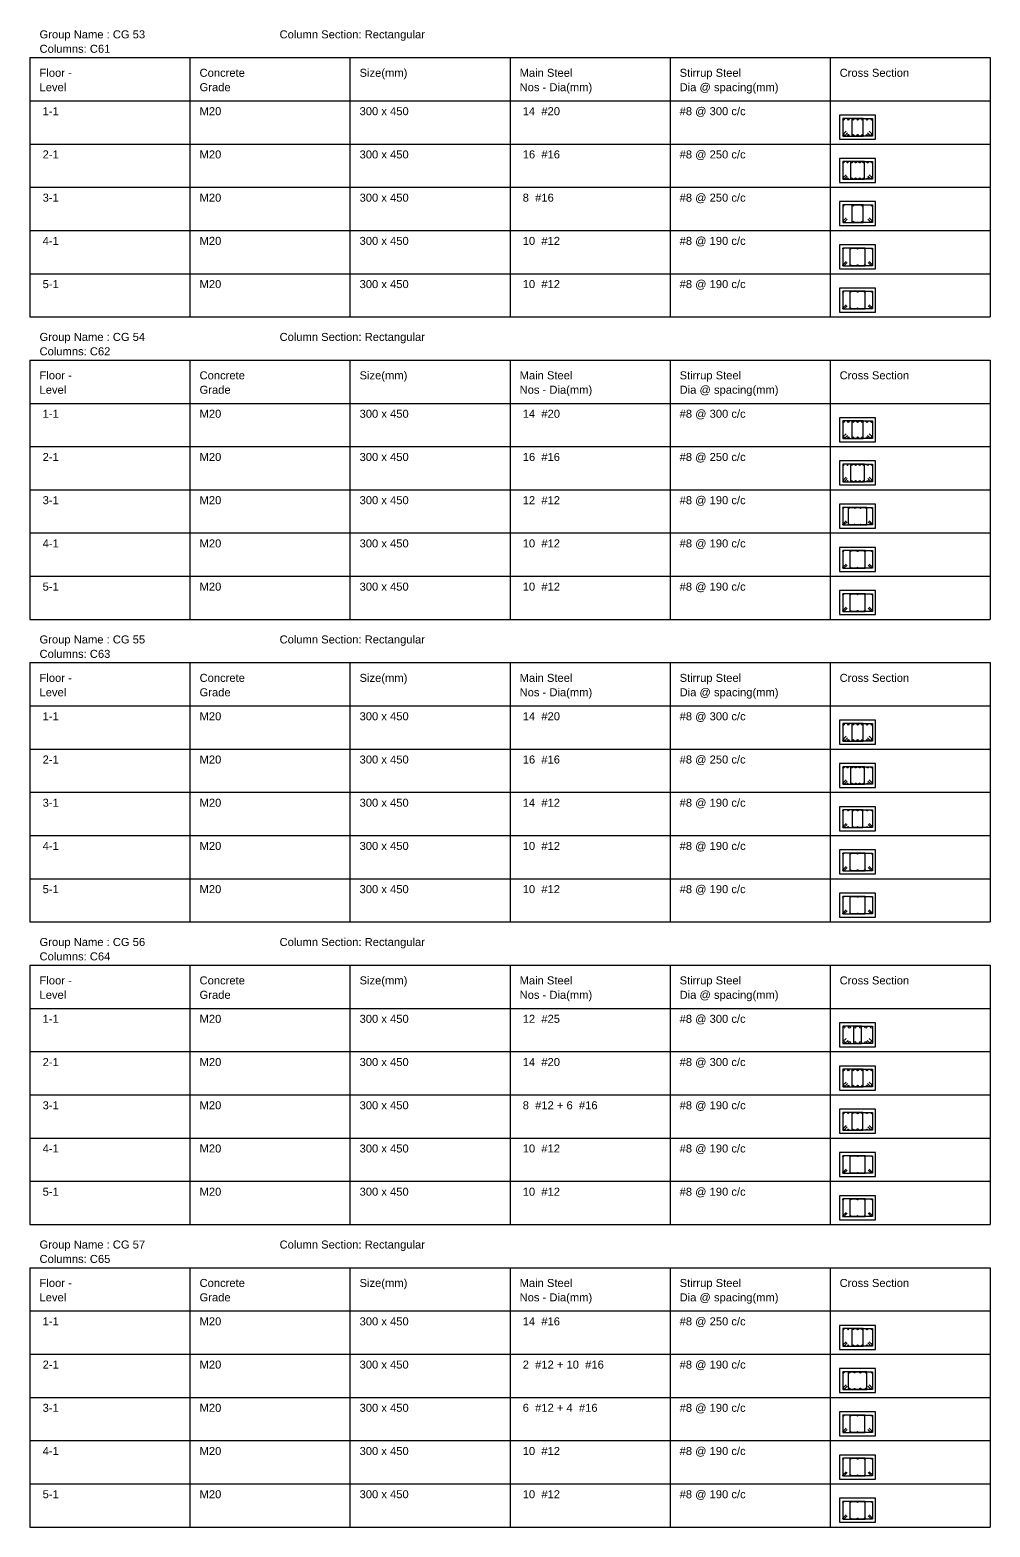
# Model space of a CAD drawing. Extents: x 28 to 264, y -211 to 74.
# Drawn here: x 73.06 to 85.06, y -159.78 to -141.07 of the extents above; entities that cross this region are included whole.
import ezdxf

# ---------------------------------------------------------------- set-up
doc = ezdxf.new("R2010")
doc.units = 0
doc.layers.add('Schedule', color=140, linetype='CONTINUOUS')
doc.styles.add('STRUDS_Arial', font='ARIAL.TTF', dxfattribs={"height": 0.04})

msp = doc.modelspace()

# ---------------------------------------------------------------- linework, layer by layer
at = {"layer": 'Schedule'}
for p, q in [((73.058, -141.42), (85.058, -141.42)), ((73.058, -141.42), (73.058, -144.66)), ((75.058, -141.42), (75.058, -144.66)), ((77.058, -141.42), (77.058, -144.66)), ((79.058, -141.42), (79.058, -144.66)), ((81.058, -141.42), (81.058, -144.66)), ((83.058, -141.42), (83.058, -144.66)), ((85.058, -141.42), (85.058, -144.66)), ((73.058, -141.96), (85.058, -141.96)), ((83.628, -142.14), (83.178, -142.14)), ((83.178, -142.14), (83.178, -142.44)), ((83.628, -142.44), (83.628, -142.14)), ((83.4714, -142.18), (83.218, -142.18)), ((83.218, -142.18), (83.218, -142.4)), ((83.218, -142.38), (83.258, -142.34)), ((83.3347, -142.4), (83.3347, -142.18)), ((83.3347, -142.18), (83.588, -142.18)), ((83.4714, -142.4), (83.4714, -142.18)), ((83.588, -142.38), (83.548, -142.34)), ((83.588, -142.18), (83.588, -142.4)), ((73.058, -142.5), (85.058, -142.5)), ((83.178, -142.44), (83.628, -142.44)), ((83.218, -142.4), (83.4714, -142.4)), ((83.238, -142.4), (83.278, -142.36)), ((83.588, -142.4), (83.3347, -142.4)), ((83.568, -142.4), (83.528, -142.36)), ((83.628, -142.68), (83.178, -142.68)), ((83.178, -142.68), (83.178, -142.98)), ((83.4869, -142.72), (83.218, -142.72)), ((83.218, -142.72), (83.218, -142.94)), ((83.3192, -142.94), (83.3192, -142.72)), ((83.3192, -142.72), (83.588, -142.72)), ((83.4869, -142.94), (83.4869, -142.72)), ((83.588, -142.72), (83.588, -142.94)), ((83.628, -142.98), (83.628, -142.68)), ((83.218, -142.924), (83.258, -142.884)), ((83.234, -142.94), (83.274, -142.9)), ((83.572, -142.94), (83.532, -142.9)), ((83.588, -142.924), (83.548, -142.884)), ((73.058, -143.04), (85.058, -143.04)), ((83.178, -142.98), (83.628, -142.98)), ((83.218, -142.94), (83.4869, -142.94)), ((83.588, -142.94), (83.3192, -142.94)), ((83.628, -143.22), (83.178, -143.22)), ((83.178, -143.22), (83.178, -143.52)), ((83.47, -143.26), (83.218, -143.26)), ((83.218, -143.26), (83.218, -143.48)), ((83.336, -143.48), (83.336, -143.26)), ((83.336, -143.26), (83.588, -143.26)), ((83.47, -143.48), (83.47, -143.26)), ((83.588, -143.26), (83.588, -143.48)), ((83.628, -143.52), (83.628, -143.22)), ((83.218, -143.464), (83.258, -143.424)), ((83.234, -143.48), (83.274, -143.44)), ((83.572, -143.48), (83.532, -143.44)), ((83.588, -143.464), (83.548, -143.424)), ((73.058, -143.58), (85.058, -143.58)), ((83.178, -143.52), (83.628, -143.52)), ((83.218, -143.48), (83.47, -143.48)), ((83.588, -143.48), (83.336, -143.48)), ((83.628, -143.76), (83.178, -143.76)), ((83.178, -143.76), (83.178, -144.06)), ((83.4985, -143.8), (83.218, -143.8)), ((83.218, -143.8), (83.218, -144.02)), ((83.3075, -144.02), (83.3075, -143.8)), ((83.3075, -143.8), (83.588, -143.8)), ((83.4985, -144.02), (83.4985, -143.8)), ((83.588, -143.8), (83.588, -144.02)), ((83.628, -144.06), (83.628, -143.76)), ((83.218, -144.008), (83.258, -143.968)), ((83.218, -144.02), (83.4985, -144.02)), ((83.23, -144.02), (83.27, -143.98)), ((83.588, -144.02), (83.3075, -144.02)), ((83.576, -144.02), (83.536, -143.98)), ((83.588, -144.008), (83.548, -143.968)), ((73.058, -144.12), (85.058, -144.12)), ((83.178, -144.06), (83.628, -144.06)), ((83.628, -144.3), (83.178, -144.3)), ((83.178, -144.3), (83.178, -144.6)), ((83.4985, -144.34), (83.218, -144.34)), ((83.218, -144.34), (83.218, -144.56)), ((83.3075, -144.56), (83.3075, -144.34)), ((83.3075, -144.34), (83.588, -144.34)), ((83.4985, -144.56), (83.4985, -144.34)), ((83.588, -144.34), (83.588, -144.56)), ((83.628, -144.6), (83.628, -144.3)), ((83.218, -144.548), (83.258, -144.508)), ((83.218, -144.56), (83.4985, -144.56)), ((83.23, -144.56), (83.27, -144.52)), ((83.588, -144.56), (83.3075, -144.56)), ((83.576, -144.56), (83.536, -144.52)), ((83.588, -144.548), (83.548, -144.508)), ((73.058, -144.66), (85.058, -144.66)), ((83.178, -144.6), (83.628, -144.6)), ((73.058, -145.2), (85.058, -145.2)), ((73.058, -145.2), (73.058, -148.44)), ((75.058, -145.2), (75.058, -148.44)), ((77.058, -145.2), (77.058, -148.44)), ((79.058, -145.2), (79.058, -148.44)), ((81.058, -145.2), (81.058, -148.44)), ((83.058, -145.2), (83.058, -148.44)), ((85.058, -145.2), (85.058, -148.44)), ((73.058, -145.74), (85.058, -145.74)), ((83.628, -145.92), (83.178, -145.92)), ((83.178, -145.92), (83.178, -146.22)), ((83.4714, -145.96), (83.218, -145.96)), ((83.218, -145.96), (83.218, -146.18)), ((83.3347, -146.18), (83.3347, -145.96)), ((83.3347, -145.96), (83.588, -145.96)), ((83.4714, -146.18), (83.4714, -145.96)), ((83.588, -145.96), (83.588, -146.18)), ((83.628, -146.22), (83.628, -145.92)), ((83.178, -146.22), (83.628, -146.22)), ((83.218, -146.16), (83.258, -146.12)), ((83.218, -146.18), (83.4714, -146.18)), ((83.238, -146.18), (83.278, -146.14)), ((83.588, -146.18), (83.3347, -146.18)), ((83.568, -146.18), (83.528, -146.14)), ((83.588, -146.16), (83.548, -146.12)), ((73.058, -146.28), (85.058, -146.28)), ((83.628, -146.46), (83.178, -146.46)), ((83.178, -146.46), (83.178, -146.76)), ((83.628, -146.76), (83.628, -146.46)), ((83.4869, -146.5), (83.218, -146.5)), ((83.218, -146.5), (83.218, -146.72)), ((83.3192, -146.72), (83.3192, -146.5)), ((83.3192, -146.5), (83.588, -146.5)), ((83.4869, -146.72), (83.4869, -146.5)), ((83.588, -146.5), (83.588, -146.72)), ((73.058, -146.82), (85.058, -146.82)), ((83.178, -146.76), (83.628, -146.76)), ((83.218, -146.704), (83.258, -146.664)), ((83.218, -146.72), (83.4869, -146.72)), ((83.234, -146.72), (83.274, -146.68)), ((83.588, -146.72), (83.3192, -146.72)), ((83.572, -146.72), (83.532, -146.68)), ((83.588, -146.704), (83.548, -146.664)), ((83.628, -147), (83.178, -147)), ((83.178, -147), (83.178, -147.3)), ((83.628, -147.3), (83.628, -147)), ((83.5164, -147.04), (83.218, -147.04)), ((83.218, -147.04), (83.218, -147.26)), ((83.218, -147.248), (83.258, -147.208)), ((83.2896, -147.26), (83.2896, -147.04)), ((83.2896, -147.04), (83.588, -147.04)), ((83.5164, -147.26), (83.5164, -147.04)), ((83.588, -147.248), (83.548, -147.208)), ((83.588, -147.04), (83.588, -147.26)), ((73.058, -147.36), (85.058, -147.36)), ((83.178, -147.3), (83.628, -147.3)), ((83.218, -147.26), (83.5164, -147.26)), ((83.23, -147.26), (83.27, -147.22)), ((83.588, -147.26), (83.2896, -147.26)), ((83.576, -147.26), (83.536, -147.22)), ((83.628, -147.54), (83.178, -147.54)), ((83.178, -147.54), (83.178, -147.84)), ((83.4985, -147.58), (83.218, -147.58)), ((83.218, -147.58), (83.218, -147.8)), ((83.3075, -147.8), (83.3075, -147.58)), ((83.3075, -147.58), (83.588, -147.58)), ((83.4985, -147.8), (83.4985, -147.58)), ((83.588, -147.58), (83.588, -147.8)), ((83.628, -147.84), (83.628, -147.54)), ((83.218, -147.788), (83.258, -147.748)), ((83.23, -147.8), (83.27, -147.76)), ((83.576, -147.8), (83.536, -147.76)), ((83.588, -147.788), (83.548, -147.748)), ((73.058, -147.9), (85.058, -147.9)), ((83.178, -147.84), (83.628, -147.84)), ((83.218, -147.8), (83.4985, -147.8)), ((83.588, -147.8), (83.3075, -147.8)), ((83.628, -148.08), (83.178, -148.08)), ((83.178, -148.08), (83.178, -148.38)), ((83.4985, -148.12), (83.218, -148.12)), ((83.218, -148.12), (83.218, -148.34)), ((83.3075, -148.34), (83.3075, -148.12)), ((83.3075, -148.12), (83.588, -148.12)), ((83.4985, -148.34), (83.4985, -148.12)), ((83.588, -148.12), (83.588, -148.34)), ((83.628, -148.38), (83.628, -148.08)), ((83.218, -148.328), (83.258, -148.288)), ((83.23, -148.34), (83.27, -148.3)), ((83.576, -148.34), (83.536, -148.3)), ((83.588, -148.328), (83.548, -148.288)), ((73.058, -148.44), (85.058, -148.44)), ((83.178, -148.38), (83.628, -148.38)), ((83.218, -148.34), (83.4985, -148.34)), ((83.588, -148.34), (83.3075, -148.34)), ((73.058, -148.98), (85.058, -148.98)), ((73.058, -148.98), (73.058, -152.22)), ((75.058, -148.98), (75.058, -152.22)), ((77.058, -148.98), (77.058, -152.22)), ((79.058, -148.98), (79.058, -152.22)), ((81.058, -148.98), (81.058, -152.22)), ((83.058, -148.98), (83.058, -152.22)), ((85.058, -148.98), (85.058, -152.22)), ((73.058, -149.52), (85.058, -149.52)), ((83.628, -149.7), (83.178, -149.7)), ((83.178, -149.7), (83.178, -150)), ((83.4714, -149.74), (83.218, -149.74)), ((83.218, -149.74), (83.218, -149.96)), ((83.3347, -149.96), (83.3347, -149.74)), ((83.3347, -149.74), (83.588, -149.74)), ((83.4714, -149.96), (83.4714, -149.74)), ((83.588, -149.74), (83.588, -149.96)), ((83.628, -150), (83.628, -149.7)), ((83.178, -150), (83.628, -150)), ((83.218, -149.94), (83.258, -149.9)), ((83.218, -149.96), (83.4714, -149.96)), ((83.238, -149.96), (83.278, -149.92)), ((83.588, -149.96), (83.3347, -149.96)), ((83.568, -149.96), (83.528, -149.92)), ((83.588, -149.94), (83.548, -149.9)), ((73.058, -150.06), (85.058, -150.06)), ((83.628, -150.24), (83.178, -150.24)), ((83.178, -150.24), (83.178, -150.54)), ((83.4869, -150.28), (83.218, -150.28)), ((83.218, -150.28), (83.218, -150.5)), ((83.3192, -150.5), (83.3192, -150.28)), ((83.3192, -150.28), (83.588, -150.28)), ((83.4869, -150.5), (83.4869, -150.28)), ((83.588, -150.28), (83.588, -150.5)), ((83.628, -150.54), (83.628, -150.24)), ((83.178, -150.54), (83.628, -150.54)), ((83.218, -150.484), (83.258, -150.444)), ((83.218, -150.5), (83.4869, -150.5)), ((83.234, -150.5), (83.274, -150.46)), ((83.588, -150.5), (83.3192, -150.5)), ((83.572, -150.5), (83.532, -150.46)), ((83.588, -150.484), (83.548, -150.444)), ((73.058, -150.6), (85.058, -150.6)), ((83.628, -150.78), (83.178, -150.78)), ((83.178, -150.78), (83.178, -151.08)), ((83.4687, -150.82), (83.218, -150.82)), ((83.218, -150.82), (83.218, -151.04)), ((83.3374, -151.04), (83.3374, -150.82)), ((83.3374, -150.82), (83.588, -150.82)), ((83.4687, -151.04), (83.4687, -150.82)), ((83.588, -150.82), (83.588, -151.04)), ((83.628, -151.08), (83.628, -150.78)), ((83.178, -151.08), (83.628, -151.08)), ((83.218, -151.028), (83.258, -150.988)), ((83.218, -151.04), (83.4687, -151.04)), ((83.23, -151.04), (83.27, -151)), ((83.588, -151.04), (83.3374, -151.04)), ((83.576, -151.04), (83.536, -151)), ((83.588, -151.028), (83.548, -150.988)), ((73.058, -151.14), (85.058, -151.14)), ((83.628, -151.32), (83.178, -151.32)), ((83.178, -151.32), (83.178, -151.62)), ((83.628, -151.62), (83.628, -151.32)), ((83.4985, -151.36), (83.218, -151.36)), ((83.218, -151.36), (83.218, -151.58)), ((83.3075, -151.58), (83.3075, -151.36)), ((83.3075, -151.36), (83.588, -151.36)), ((83.4985, -151.58), (83.4985, -151.36)), ((83.588, -151.36), (83.588, -151.58)), ((73.058, -151.68), (85.058, -151.68)), ((83.178, -151.62), (83.628, -151.62)), ((83.218, -151.568), (83.258, -151.528)), ((83.218, -151.58), (83.4985, -151.58)), ((83.23, -151.58), (83.27, -151.54)), ((83.588, -151.58), (83.3075, -151.58)), ((83.576, -151.58), (83.536, -151.54)), ((83.588, -151.568), (83.548, -151.528)), ((83.628, -151.86), (83.178, -151.86)), ((83.178, -151.86), (83.178, -152.16)), ((83.628, -152.16), (83.628, -151.86)), ((83.4985, -151.9), (83.218, -151.9)), ((83.218, -151.9), (83.218, -152.12)), ((83.218, -152.108), (83.258, -152.068)), ((83.3075, -152.12), (83.3075, -151.9)), ((83.3075, -151.9), (83.588, -151.9)), ((83.4985, -152.12), (83.4985, -151.9)), ((83.588, -152.108), (83.548, -152.068)), ((83.588, -151.9), (83.588, -152.12)), ((73.058, -152.22), (85.058, -152.22)), ((83.178, -152.16), (83.628, -152.16)), ((83.218, -152.12), (83.4985, -152.12)), ((83.23, -152.12), (83.27, -152.08)), ((83.588, -152.12), (83.3075, -152.12)), ((83.576, -152.12), (83.536, -152.08)), ((73.058, -152.76), (85.058, -152.76)), ((73.058, -152.76), (73.058, -156)), ((75.058, -152.76), (75.058, -156)), ((77.058, -152.76), (77.058, -156)), ((79.058, -152.76), (79.058, -156)), ((81.058, -152.76), (81.058, -156)), ((83.058, -152.76), (83.058, -156)), ((85.058, -152.76), (85.058, -156)), ((73.058, -153.3), (85.058, -153.3)), ((83.628, -153.48), (83.178, -153.48)), ((83.178, -153.48), (83.178, -153.78)), ((83.45, -153.52), (83.218, -153.52)), ((83.218, -153.52), (83.218, -153.74)), ((83.356, -153.74), (83.356, -153.52)), ((83.356, -153.52), (83.588, -153.52)), ((83.45, -153.74), (83.45, -153.52)), ((83.588, -153.52), (83.588, -153.74)), ((83.628, -153.78), (83.628, -153.48)), ((83.218, -153.715), (83.258, -153.675)), ((83.218, -153.74), (83.45, -153.74)), ((83.243, -153.74), (83.283, -153.7)), ((83.588, -153.74), (83.356, -153.74)), ((83.563, -153.74), (83.523, -153.7)), ((83.588, -153.715), (83.548, -153.675)), ((73.058, -153.84), (85.058, -153.84)), ((83.178, -153.78), (83.628, -153.78)), ((83.628, -154.02), (83.178, -154.02)), ((83.178, -154.02), (83.178, -154.32)), ((83.4714, -154.06), (83.218, -154.06)), ((83.218, -154.06), (83.218, -154.28)), ((83.3347, -154.28), (83.3347, -154.06)), ((83.3347, -154.06), (83.588, -154.06)), ((83.4714, -154.28), (83.4714, -154.06)), ((83.588, -154.06), (83.588, -154.28)), ((83.628, -154.32), (83.628, -154.02)), ((83.218, -154.26), (83.258, -154.22)), ((83.218, -154.28), (83.4714, -154.28)), ((83.238, -154.28), (83.278, -154.24)), ((83.588, -154.28), (83.3347, -154.28)), ((83.568, -154.28), (83.528, -154.24)), ((83.588, -154.26), (83.548, -154.22)), ((73.058, -154.38), (85.058, -154.38)), ((83.178, -154.32), (83.628, -154.32)), ((83.628, -154.56), (83.178, -154.56)), ((83.178, -154.56), (83.178, -154.86)), ((83.4667, -154.6), (83.218, -154.6)), ((83.218, -154.6), (83.218, -154.82)), ((83.3354, -154.82), (83.3354, -154.6)), ((83.3354, -154.6), (83.588, -154.6)), ((83.4667, -154.82), (83.4667, -154.6)), ((83.588, -154.6), (83.588, -154.82)), ((83.628, -154.86), (83.628, -154.56)), ((83.178, -154.86), (83.628, -154.86)), ((83.218, -154.804), (83.258, -154.764)), ((83.218, -154.82), (83.4667, -154.82)), ((83.234, -154.82), (83.274, -154.78)), ((83.588, -154.82), (83.3354, -154.82)), ((83.572, -154.82), (83.532, -154.78)), ((83.588, -154.804), (83.548, -154.764)), ((73.058, -154.92), (85.058, -154.92)), ((83.628, -155.1), (83.178, -155.1)), ((83.178, -155.1), (83.178, -155.4)), ((83.4985, -155.14), (83.218, -155.14)), ((83.218, -155.14), (83.218, -155.36)), ((83.3075, -155.36), (83.3075, -155.14)), ((83.3075, -155.14), (83.588, -155.14)), ((83.4985, -155.36), (83.4985, -155.14)), ((83.588, -155.14), (83.588, -155.36)), ((83.628, -155.4), (83.628, -155.1)), ((83.178, -155.4), (83.628, -155.4)), ((83.218, -155.348), (83.258, -155.308)), ((83.218, -155.36), (83.4985, -155.36)), ((83.23, -155.36), (83.27, -155.32)), ((83.588, -155.36), (83.3075, -155.36)), ((83.576, -155.36), (83.536, -155.32)), ((83.588, -155.348), (83.548, -155.308)), ((73.058, -155.46), (85.058, -155.46)), ((83.628, -155.64), (83.178, -155.64)), ((83.178, -155.64), (83.178, -155.94)), ((83.4985, -155.68), (83.218, -155.68)), ((83.218, -155.68), (83.218, -155.9)), ((83.3075, -155.9), (83.3075, -155.68)), ((83.3075, -155.68), (83.588, -155.68)), ((83.4985, -155.9), (83.4985, -155.68)), ((83.588, -155.68), (83.588, -155.9)), ((83.628, -155.94), (83.628, -155.64)), ((73.058, -156), (85.058, -156)), ((83.178, -155.94), (83.628, -155.94)), ((83.218, -155.888), (83.258, -155.848)), ((83.218, -155.9), (83.4985, -155.9)), ((83.23, -155.9), (83.27, -155.86)), ((83.588, -155.9), (83.3075, -155.9)), ((83.576, -155.9), (83.536, -155.86)), ((83.588, -155.888), (83.548, -155.848)), ((73.058, -156.54), (85.058, -156.54)), ((73.058, -156.54), (73.058, -159.78)), ((75.058, -156.54), (75.058, -159.78)), ((77.058, -156.54), (77.058, -159.78)), ((79.058, -156.54), (79.058, -159.78)), ((81.058, -156.54), (81.058, -159.78)), ((83.058, -156.54), (83.058, -159.78)), ((85.058, -156.54), (85.058, -159.78)), ((73.058, -157.08), (85.058, -157.08)), ((83.628, -157.26), (83.178, -157.26)), ((83.178, -157.26), (83.178, -157.56)), ((83.47, -157.3), (83.218, -157.3)), ((83.218, -157.3), (83.218, -157.52)), ((83.336, -157.52), (83.336, -157.3)), ((83.336, -157.3), (83.588, -157.3)), ((83.47, -157.52), (83.47, -157.3)), ((83.588, -157.3), (83.588, -157.52)), ((83.628, -157.56), (83.628, -157.26)), ((83.218, -157.504), (83.258, -157.464)), ((83.234, -157.52), (83.274, -157.48)), ((83.572, -157.52), (83.532, -157.48)), ((83.588, -157.504), (83.548, -157.464)), ((73.058, -157.62), (85.058, -157.62)), ((83.178, -157.56), (83.628, -157.56)), ((83.218, -157.52), (83.47, -157.52)), ((83.588, -157.52), (83.336, -157.52)), ((83.628, -157.8), (83.178, -157.8)), ((83.178, -157.8), (83.178, -158.1)), ((83.5164, -157.84), (83.218, -157.84)), ((83.218, -157.84), (83.218, -158.06)), ((83.2896, -158.06), (83.2896, -157.84)), ((83.2896, -157.84), (83.588, -157.84)), ((83.5164, -158.06), (83.5164, -157.84)), ((83.588, -157.84), (83.588, -158.06)), ((83.628, -158.1), (83.628, -157.8)), ((83.218, -158.044), (83.258, -158.004)), ((83.234, -158.06), (83.274, -158.02)), ((83.572, -158.06), (83.532, -158.02)), ((83.588, -158.044), (83.548, -158.004)), ((73.058, -158.16), (85.058, -158.16)), ((83.178, -158.1), (83.628, -158.1)), ((83.218, -158.06), (83.5164, -158.06)), ((83.588, -158.06), (83.2896, -158.06)), ((83.628, -158.34), (83.178, -158.34)), ((83.178, -158.34), (83.178, -158.64)), ((83.4945, -158.38), (83.218, -158.38)), ((83.218, -158.38), (83.218, -158.6)), ((83.3075, -158.6), (83.3075, -158.38)), ((83.3075, -158.38), (83.588, -158.38)), ((83.4945, -158.6), (83.4945, -158.38)), ((83.588, -158.38), (83.588, -158.6)), ((83.628, -158.64), (83.628, -158.34)), ((83.218, -158.584), (83.258, -158.544)), ((83.218, -158.6), (83.4945, -158.6)), ((83.234, -158.6), (83.274, -158.56)), ((83.588, -158.6), (83.3075, -158.6)), ((83.572, -158.6), (83.532, -158.56)), ((83.588, -158.584), (83.548, -158.544)), ((73.058, -158.7), (85.058, -158.7)), ((83.178, -158.64), (83.628, -158.64)), ((83.628, -158.88), (83.178, -158.88)), ((83.178, -158.88), (83.178, -159.18)), ((83.4985, -158.92), (83.218, -158.92)), ((83.218, -158.92), (83.218, -159.14)), ((83.3075, -159.14), (83.3075, -158.92)), ((83.3075, -158.92), (83.588, -158.92)), ((83.4985, -159.14), (83.4985, -158.92)), ((83.588, -158.92), (83.588, -159.14)), ((83.628, -159.18), (83.628, -158.88)), ((83.178, -159.18), (83.628, -159.18)), ((83.218, -159.128), (83.258, -159.088)), ((83.218, -159.14), (83.4985, -159.14)), ((83.23, -159.14), (83.27, -159.1)), ((83.588, -159.14), (83.3075, -159.14)), ((83.576, -159.14), (83.536, -159.1)), ((83.588, -159.128), (83.548, -159.088)), ((73.058, -159.24), (85.058, -159.24)), ((83.628, -159.42), (83.178, -159.42)), ((83.178, -159.42), (83.178, -159.72)), ((83.4985, -159.46), (83.218, -159.46)), ((83.218, -159.46), (83.218, -159.68)), ((83.3075, -159.68), (83.3075, -159.46)), ((83.3075, -159.46), (83.588, -159.46)), ((83.4985, -159.68), (83.4985, -159.46)), ((83.588, -159.46), (83.588, -159.68)), ((83.628, -159.72), (83.628, -159.42)), ((83.178, -159.72), (83.628, -159.72)), ((83.218, -159.668), (83.258, -159.628)), ((83.218, -159.68), (83.4985, -159.68)), ((83.23, -159.68), (83.27, -159.64)), ((83.588, -159.68), (83.3075, -159.68)), ((83.576, -159.68), (83.536, -159.64)), ((83.588, -159.668), (83.548, -159.628)), ((73.058, -159.78), (85.058, -159.78))]:
    msp.add_line(p, q, dxfattribs=at)
for centre, radius in [((83.228, -142.19), 0.01), ((83.2863, -142.19), 0.01), ((83.3447, -142.19), 0.01), ((83.403, -142.19), 0.01), ((83.4613, -142.19), 0.01), ((83.5197, -142.19), 0.01), ((83.578, -142.19), 0.01), ((83.228, -142.39), 0.01), ((83.2863, -142.39), 0.01), ((83.3447, -142.39), 0.01), ((83.403, -142.39), 0.01), ((83.4613, -142.39), 0.01), ((83.5197, -142.39), 0.01), ((83.578, -142.39), 0.01), ((83.226, -142.728), 0.008), ((83.2766, -142.728), 0.008), ((83.3272, -142.728), 0.008), ((83.3777, -142.728), 0.008), ((83.4283, -142.728), 0.008), ((83.4789, -142.728), 0.008), ((83.5294, -142.728), 0.008), ((83.58, -142.728), 0.008), ((83.226, -142.932), 0.008), ((83.2766, -142.932), 0.008), ((83.3272, -142.932), 0.008), ((83.3777, -142.932), 0.008), ((83.4283, -142.932), 0.008), ((83.4789, -142.932), 0.008), ((83.5294, -142.932), 0.008), ((83.58, -142.932), 0.008), ((83.226, -143.268), 0.008), ((83.344, -143.268), 0.008), ((83.462, -143.268), 0.008), ((83.58, -143.268), 0.008), ((83.226, -143.472), 0.008), ((83.344, -143.472), 0.008), ((83.462, -143.472), 0.008), ((83.58, -143.472), 0.008), ((83.224, -143.806), 0.006), ((83.3135, -143.806), 0.006), ((83.403, -143.806), 0.006), ((83.4925, -143.806), 0.006), ((83.582, -143.806), 0.006), ((83.224, -144.014), 0.006), ((83.3135, -144.014), 0.006), ((83.403, -144.014), 0.006), ((83.4925, -144.014), 0.006), ((83.582, -144.014), 0.006), ((83.224, -144.346), 0.006), ((83.3135, -144.346), 0.006), ((83.403, -144.346), 0.006), ((83.4925, -144.346), 0.006), ((83.582, -144.346), 0.006), ((83.224, -144.554), 0.006), ((83.3135, -144.554), 0.006), ((83.403, -144.554), 0.006), ((83.4925, -144.554), 0.006), ((83.582, -144.554), 0.006), ((83.228, -145.97), 0.01), ((83.2863, -145.97), 0.01), ((83.3447, -145.97), 0.01), ((83.403, -145.97), 0.01), ((83.4613, -145.97), 0.01), ((83.5197, -145.97), 0.01), ((83.578, -145.97), 0.01), ((83.228, -146.17), 0.01), ((83.2863, -146.17), 0.01), ((83.3447, -146.17), 0.01), ((83.403, -146.17), 0.01), ((83.4613, -146.17), 0.01), ((83.5197, -146.17), 0.01), ((83.578, -146.17), 0.01), ((83.226, -146.508), 0.008), ((83.2766, -146.508), 0.008), ((83.3272, -146.508), 0.008), ((83.3777, -146.508), 0.008), ((83.4283, -146.508), 0.008), ((83.4789, -146.508), 0.008), ((83.5294, -146.508), 0.008), ((83.58, -146.508), 0.008), ((83.226, -146.712), 0.008), ((83.2766, -146.712), 0.008), ((83.3272, -146.712), 0.008), ((83.3777, -146.712), 0.008), ((83.4283, -146.712), 0.008), ((83.4789, -146.712), 0.008), ((83.5294, -146.712), 0.008), ((83.58, -146.712), 0.008), ((83.224, -147.046), 0.006), ((83.2956, -147.046), 0.006), ((83.3672, -147.046), 0.006), ((83.4388, -147.046), 0.006), ((83.5104, -147.046), 0.006), ((83.582, -147.046), 0.006), ((83.224, -147.254), 0.006), ((83.2956, -147.254), 0.006), ((83.3672, -147.254), 0.006), ((83.4388, -147.254), 0.006), ((83.5104, -147.254), 0.006), ((83.582, -147.254), 0.006), ((83.224, -147.586), 0.006), ((83.3135, -147.586), 0.006), ((83.403, -147.586), 0.006), ((83.4925, -147.586), 0.006), ((83.582, -147.586), 0.006), ((83.224, -147.794), 0.006), ((83.3135, -147.794), 0.006), ((83.403, -147.794), 0.006), ((83.4925, -147.794), 0.006), ((83.582, -147.794), 0.006), ((83.224, -148.126), 0.006), ((83.3135, -148.126), 0.006), ((83.403, -148.126), 0.006), ((83.4925, -148.126), 0.006), ((83.582, -148.126), 0.006), ((83.224, -148.334), 0.006), ((83.3135, -148.334), 0.006), ((83.403, -148.334), 0.006), ((83.4925, -148.334), 0.006), ((83.582, -148.334), 0.006), ((83.228, -149.75), 0.01), ((83.2863, -149.75), 0.01), ((83.3447, -149.75), 0.01), ((83.403, -149.75), 0.01), ((83.4613, -149.75), 0.01), ((83.5197, -149.75), 0.01), ((83.578, -149.75), 0.01), ((83.228, -149.95), 0.01), ((83.2863, -149.95), 0.01), ((83.3447, -149.95), 0.01), ((83.403, -149.95), 0.01), ((83.4613, -149.95), 0.01), ((83.5197, -149.95), 0.01), ((83.578, -149.95), 0.01), ((83.226, -150.288), 0.008), ((83.2766, -150.288), 0.008), ((83.3272, -150.288), 0.008), ((83.3777, -150.288), 0.008), ((83.4283, -150.288), 0.008), ((83.4789, -150.288), 0.008), ((83.5294, -150.288), 0.008), ((83.58, -150.288), 0.008), ((83.226, -150.492), 0.008), ((83.2766, -150.492), 0.008), ((83.3272, -150.492), 0.008), ((83.3777, -150.492), 0.008), ((83.4283, -150.492), 0.008), ((83.4789, -150.492), 0.008), ((83.5294, -150.492), 0.008), ((83.58, -150.492), 0.008), ((83.224, -150.826), 0.006), ((83.2837, -150.826), 0.006), ((83.3434, -150.826), 0.006), ((83.403, -150.826), 0.006), ((83.4627, -150.826), 0.006), ((83.5223, -150.826), 0.006), ((83.582, -150.826), 0.006), ((83.224, -151.034), 0.006), ((83.2837, -151.034), 0.006), ((83.3434, -151.034), 0.006), ((83.403, -151.034), 0.006), ((83.4627, -151.034), 0.006), ((83.5223, -151.034), 0.006), ((83.582, -151.034), 0.006), ((83.224, -151.366), 0.006), ((83.3135, -151.366), 0.006), ((83.403, -151.366), 0.006), ((83.4925, -151.366), 0.006), ((83.582, -151.366), 0.006), ((83.224, -151.574), 0.006), ((83.3135, -151.574), 0.006), ((83.403, -151.574), 0.006), ((83.4925, -151.574), 0.006), ((83.582, -151.574), 0.006), ((83.224, -151.906), 0.006), ((83.3135, -151.906), 0.006), ((83.403, -151.906), 0.006), ((83.4925, -151.906), 0.006), ((83.582, -151.906), 0.006), ((83.224, -152.114), 0.006), ((83.3135, -152.114), 0.006), ((83.403, -152.114), 0.006), ((83.4925, -152.114), 0.006), ((83.582, -152.114), 0.006), ((83.2305, -153.533), 0.0125), ((83.2995, -153.533), 0.0125), ((83.3685, -153.533), 0.0125), ((83.4375, -153.533), 0.0125), ((83.5065, -153.533), 0.0125), ((83.5755, -153.533), 0.0125), ((83.2305, -153.727), 0.0125), ((83.2995, -153.727), 0.0125), ((83.3685, -153.727), 0.0125), ((83.4375, -153.727), 0.0125), ((83.5065, -153.727), 0.0125), ((83.5755, -153.727), 0.0125), ((83.228, -154.07), 0.01), ((83.2863, -154.07), 0.01), ((83.3447, -154.07), 0.01), ((83.403, -154.07), 0.01), ((83.4613, -154.07), 0.01), ((83.5197, -154.07), 0.01), ((83.578, -154.07), 0.01), ((83.228, -154.27), 0.01), ((83.2863, -154.27), 0.01), ((83.3447, -154.27), 0.01), ((83.403, -154.27), 0.01), ((83.4613, -154.27), 0.01), ((83.5197, -154.27), 0.01), ((83.578, -154.27), 0.01), ((83.226, -154.608), 0.008), ((83.2837, -154.608), 0.006), ((83.3413, -154.608), 0.006), ((83.403, -154.608), 0.008), ((83.4607, -154.608), 0.006), ((83.5183, -154.608), 0.006), ((83.58, -154.608), 0.008), ((83.226, -154.812), 0.008), ((83.2837, -154.814), 0.006), ((83.3413, -154.814), 0.006), ((83.403, -154.812), 0.008), ((83.4607, -154.814), 0.006), ((83.5183, -154.814), 0.006), ((83.58, -154.812), 0.008), ((83.224, -155.146), 0.006), ((83.3135, -155.146), 0.006), ((83.403, -155.146), 0.006), ((83.4925, -155.146), 0.006), ((83.582, -155.146), 0.006), ((83.224, -155.354), 0.006), ((83.3135, -155.354), 0.006), ((83.403, -155.354), 0.006), ((83.4925, -155.354), 0.006), ((83.582, -155.354), 0.006), ((83.224, -155.686), 0.006), ((83.3135, -155.686), 0.006), ((83.403, -155.686), 0.006), ((83.4925, -155.686), 0.006), ((83.582, -155.686), 0.006), ((83.224, -155.894), 0.006), ((83.3135, -155.894), 0.006), ((83.403, -155.894), 0.006), ((83.4925, -155.894), 0.006), ((83.582, -155.894), 0.006), ((83.226, -157.308), 0.008), ((83.285, -157.308), 0.008), ((83.344, -157.308), 0.008), ((83.403, -157.308), 0.008), ((83.462, -157.308), 0.008), ((83.521, -157.308), 0.008), ((83.58, -157.308), 0.008), ((83.226, -157.512), 0.008), ((83.285, -157.512), 0.008), ((83.344, -157.512), 0.008), ((83.403, -157.512), 0.008), ((83.462, -157.512), 0.008), ((83.521, -157.512), 0.008), ((83.58, -157.512), 0.008), ((83.226, -157.848), 0.008), ((83.2976, -157.848), 0.008), ((83.3652, -157.848), 0.006), ((83.4368, -157.848), 0.008), ((83.5084, -157.848), 0.008), ((83.58, -157.848), 0.008), ((83.226, -158.052), 0.008), ((83.2976, -158.052), 0.008), ((83.3652, -158.054), 0.006), ((83.4368, -158.052), 0.008), ((83.5084, -158.052), 0.008), ((83.58, -158.052), 0.008), ((83.226, -158.388), 0.008), ((83.3135, -158.388), 0.006), ((83.401, -158.388), 0.006), ((83.4885, -158.388), 0.006), ((83.58, -158.388), 0.008), ((83.226, -158.592), 0.008), ((83.3135, -158.594), 0.006), ((83.401, -158.594), 0.006), ((83.4885, -158.594), 0.006), ((83.58, -158.592), 0.008), ((83.224, -158.926), 0.006), ((83.3135, -158.926), 0.006), ((83.403, -158.926), 0.006), ((83.4925, -158.926), 0.006), ((83.582, -158.926), 0.006), ((83.224, -159.134), 0.006), ((83.3135, -159.134), 0.006), ((83.403, -159.134), 0.006), ((83.4925, -159.134), 0.006), ((83.582, -159.134), 0.006), ((83.224, -159.466), 0.006), ((83.3135, -159.466), 0.006), ((83.403, -159.466), 0.006), ((83.4925, -159.466), 0.006), ((83.582, -159.466), 0.006), ((83.224, -159.674), 0.006), ((83.3135, -159.674), 0.006), ((83.403, -159.674), 0.006), ((83.4925, -159.674), 0.006), ((83.582, -159.674), 0.006)]:
    msp.add_circle(centre, radius, dxfattribs=at)

# ---------------------------------------------------------------- texts
at = {"layer": 'Schedule', "style": 'STRUDS_Arial'}
for s, p in [('Group Name : CG 53', (73.178, -141.18)), ('Column Section: Rectangular ', (76.178, -141.18)), ('Columns: C61 ', (73.178, -141.36)), ('Floor - ', (73.178, -141.66)), ('Concrete', (75.178, -141.66)), ('Size(mm)', (77.178, -141.66)), ('Main Steel', (79.178, -141.66)), ('Stirrup Steel', (81.178, -141.66)), ('Cross Section', (83.178, -141.66)), ('Level', (73.178, -141.84)), ('Grade', (75.178, -141.84)), ('Nos - Dia(mm)', (79.178, -141.84)), ('Dia @ spacing(mm)', (81.178, -141.84)), (' 1-1', (73.178, -142.14)), ('M20', (75.178, -142.14)), ('300 x 450 ', (77.178, -142.14)), (' 14  #20 ', (79.178, -142.14)), ('#8 @ 300 c/c', (81.178, -142.14)), (' 2-1', (73.178, -142.68)), ('M20', (75.178, -142.68)), ('300 x 450 ', (77.178, -142.68)), (' 16  #16 ', (79.178, -142.68)), ('#8 @ 250 c/c', (81.178, -142.68)), (' 3-1', (73.178, -143.22)), ('M20', (75.178, -143.22)), ('300 x 450 ', (77.178, -143.22)), (' 8  #16 ', (79.178, -143.22)), ('#8 @ 250 c/c', (81.178, -143.22)), ('#8 @ 190 c/c', (81.178, -143.76)), (' 4-1', (73.178, -143.76)), ('M20', (75.178, -143.76)), ('300 x 450 ', (77.178, -143.76)), (' 10  #12 ', (79.178, -143.76)), (' 5-1', (73.178, -144.3)), ('M20', (75.178, -144.3)), ('300 x 450 ', (77.178, -144.3)), (' 10  #12 ', (79.178, -144.3)), ('#8 @ 190 c/c', (81.178, -144.3)), ('Group Name : CG 54', (73.178, -144.96)), ('Column Section: Rectangular ', (76.178, -144.96)), ('Columns: C62 ', (73.178, -145.14)), ('Floor - ', (73.178, -145.44)), ('Concrete', (75.178, -145.44)), ('Size(mm)', (77.178, -145.44)), ('Main Steel', (79.178, -145.44)), ('Stirrup Steel', (81.178, -145.44)), ('Cross Section', (83.178, -145.44)), ('Level', (73.178, -145.62)), ('Grade', (75.178, -145.62)), ('Nos - Dia(mm)', (79.178, -145.62)), ('Dia @ spacing(mm)', (81.178, -145.62)), (' 1-1', (73.178, -145.92)), ('M20', (75.178, -145.92)), ('300 x 450 ', (77.178, -145.92)), (' 14  #20 ', (79.178, -145.92)), ('#8 @ 300 c/c', (81.178, -145.92)), (' 2-1', (73.178, -146.46)), ('M20', (75.178, -146.46)), ('300 x 450 ', (77.178, -146.46)), (' 16  #16 ', (79.178, -146.46)), ('#8 @ 250 c/c', (81.178, -146.46)), (' 3-1', (73.178, -147)), ('M20', (75.178, -147)), ('300 x 450 ', (77.178, -147)), (' 12  #12 ', (79.178, -147)), ('#8 @ 190 c/c', (81.178, -147)), (' 4-1', (73.178, -147.54)), ('M20', (75.178, -147.54)), ('300 x 450 ', (77.178, -147.54)), (' 10  #12 ', (79.178, -147.54)), ('#8 @ 190 c/c', (81.178, -147.54)), (' 5-1', (73.178, -148.08)), ('M20', (75.178, -148.08)), ('300 x 450 ', (77.178, -148.08)), (' 10  #12 ', (79.178, -148.08)), ('#8 @ 190 c/c', (81.178, -148.08)), ('Group Name : CG 55', (73.178, -148.74)), ('Column Section: Rectangular ', (76.178, -148.74)), ('Columns: C63 ', (73.178, -148.92)), ('Floor - ', (73.178, -149.22)), ('Concrete', (75.178, -149.22)), ('Size(mm)', (77.178, -149.22)), ('Main Steel', (79.178, -149.22)), ('Stirrup Steel', (81.178, -149.22)), ('Cross Section', (83.178, -149.22)), ('Level', (73.178, -149.4)), ('Grade', (75.178, -149.4)), ('Nos - Dia(mm)', (79.178, -149.4)), ('Dia @ spacing(mm)', (81.178, -149.4)), (' 1-1', (73.178, -149.7)), ('M20', (75.178, -149.7)), ('300 x 450 ', (77.178, -149.7)), (' 14  #20 ', (79.178, -149.7)), ('#8 @ 300 c/c', (81.178, -149.7)), (' 2-1', (73.178, -150.24)), ('M20', (75.178, -150.24)), ('300 x 450 ', (77.178, -150.24)), (' 16  #16 ', (79.178, -150.24)), ('#8 @ 250 c/c', (81.178, -150.24)), (' 3-1', (73.178, -150.78)), ('M20', (75.178, -150.78)), ('300 x 450 ', (77.178, -150.78)), (' 14  #12 ', (79.178, -150.78)), ('#8 @ 190 c/c', (81.178, -150.78)), (' 4-1', (73.178, -151.32)), ('M20', (75.178, -151.32)), ('300 x 450 ', (77.178, -151.32)), (' 10  #12 ', (79.178, -151.32)), ('#8 @ 190 c/c', (81.178, -151.32)), (' 5-1', (73.178, -151.86)), ('M20', (75.178, -151.86)), ('300 x 450 ', (77.178, -151.86)), (' 10  #12 ', (79.178, -151.86)), ('#8 @ 190 c/c', (81.178, -151.86)), ('Group Name : CG 56', (73.178, -152.52)), ('Column Section: Rectangular ', (76.178, -152.52)), ('Columns: C64 ', (73.178, -152.7)), ('Floor - ', (73.178, -153)), ('Concrete', (75.178, -153)), ('Size(mm)', (77.178, -153)), ('Main Steel', (79.178, -153)), ('Stirrup Steel', (81.178, -153)), ('Cross Section', (83.178, -153)), ('Level', (73.178, -153.18)), ('Grade', (75.178, -153.18)), ('Nos - Dia(mm)', (79.178, -153.18)), ('Dia @ spacing(mm)', (81.178, -153.18)), (' 1-1', (73.178, -153.48)), ('M20', (75.178, -153.48)), ('300 x 450 ', (77.178, -153.48)), (' 12  #25 ', (79.178, -153.48)), ('#8 @ 300 c/c', (81.178, -153.48)), (' 2-1', (73.178, -154.02)), ('M20', (75.178, -154.02)), ('300 x 450 ', (77.178, -154.02)), (' 14  #20 ', (79.178, -154.02)), ('#8 @ 300 c/c', (81.178, -154.02)), (' 3-1', (73.178, -154.56)), ('M20', (75.178, -154.56)), ('300 x 450 ', (77.178, -154.56)), (' 8  #12 + 6  #16 ', (79.178, -154.56)), ('#8 @ 190 c/c', (81.178, -154.56)), (' 4-1', (73.178, -155.1)), ('M20', (75.178, -155.1)), ('300 x 450 ', (77.178, -155.1)), (' 10  #12 ', (79.178, -155.1)), ('#8 @ 190 c/c', (81.178, -155.1)), (' 5-1', (73.178, -155.64)), ('M20', (75.178, -155.64)), ('300 x 450 ', (77.178, -155.64)), (' 10  #12 ', (79.178, -155.64)), ('#8 @ 190 c/c', (81.178, -155.64)), ('Group Name : CG 57', (73.178, -156.3)), ('Columns: C65 ', (73.178, -156.48)), ('Column Section: Rectangular ', (76.178, -156.3)), ('Floor - ', (73.178, -156.78)), ('Concrete', (75.178, -156.78)), ('Size(mm)', (77.178, -156.78)), ('Main Steel', (79.178, -156.78)), ('Stirrup Steel', (81.178, -156.78)), ('Cross Section', (83.178, -156.78)), ('Level', (73.178, -156.96)), ('Grade', (75.178, -156.96)), ('Nos - Dia(mm)', (79.178, -156.96)), ('Dia @ spacing(mm)', (81.178, -156.96)), (' 1-1', (73.178, -157.26)), ('M20', (75.178, -157.26)), ('300 x 450 ', (77.178, -157.26)), (' 14  #16 ', (79.178, -157.26)), ('#8 @ 250 c/c', (81.178, -157.26)), (' 2-1', (73.178, -157.8)), ('M20', (75.178, -157.8)), ('300 x 450 ', (77.178, -157.8)), (' 2  #12 + 10  #16 ', (79.178, -157.8)), ('#8 @ 190 c/c', (81.178, -157.8)), (' 3-1', (73.178, -158.34)), ('M20', (75.178, -158.34)), ('300 x 450 ', (77.178, -158.34)), (' 6  #12 + 4  #16 ', (79.178, -158.34)), ('#8 @ 190 c/c', (81.178, -158.34)), (' 4-1', (73.178, -158.88)), ('M20', (75.178, -158.88)), ('300 x 450 ', (77.178, -158.88)), (' 10  #12 ', (79.178, -158.88)), ('#8 @ 190 c/c', (81.178, -158.88)), (' 5-1', (73.178, -159.42)), ('M20', (75.178, -159.42)), ('300 x 450 ', (77.178, -159.42)), (' 10  #12 ', (79.178, -159.42)), ('#8 @ 190 c/c', (81.178, -159.42))]:
    msp.add_text(s, height=0.1, dxfattribs=at).set_placement(p)

doc.saveas('drawing.dxf')
